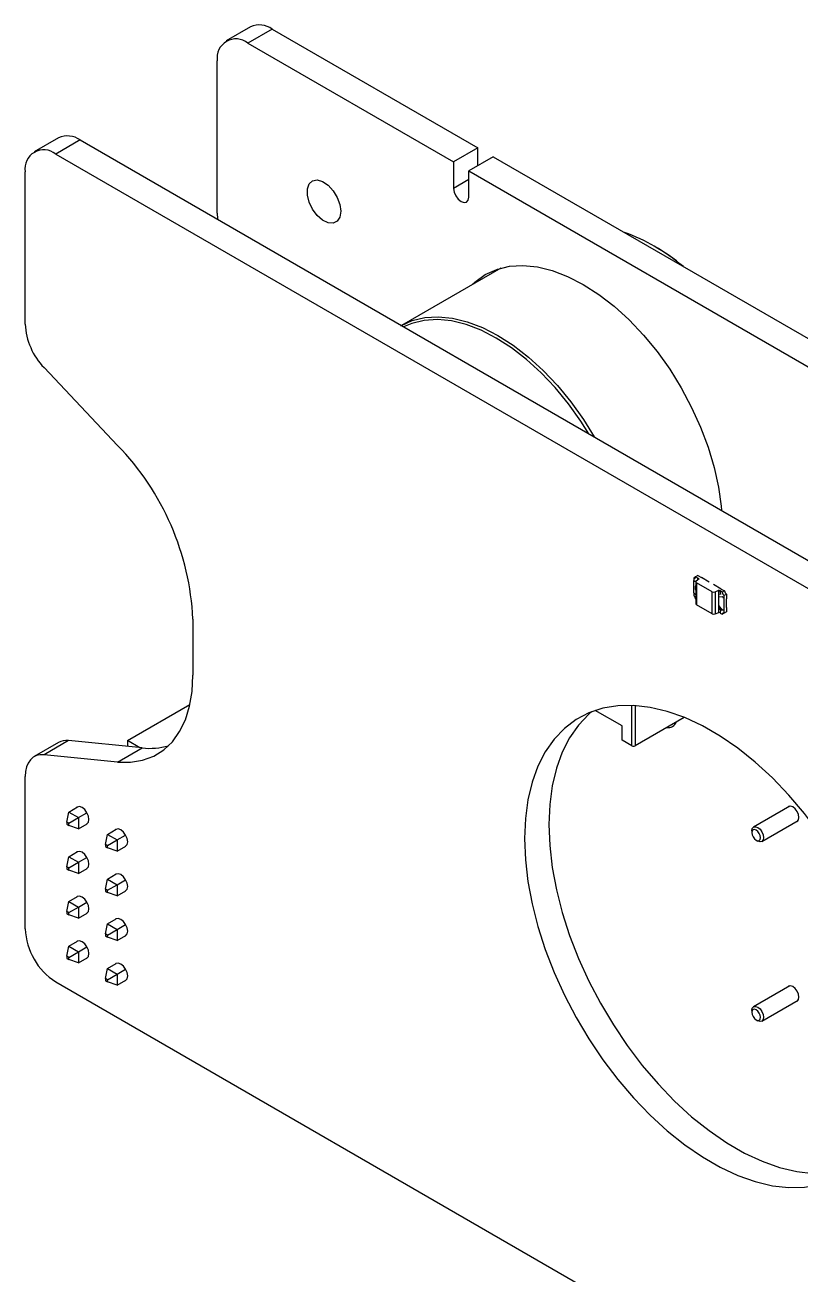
# Model space of a CAD drawing. Header units: millimetres. Extents: x 19 to 556, y 68 to 276.
# Drawn here: x 209.8 to 245.8, y 119.4 to 177.3 of the extents above; entities that cross this region are included whole.
import ezdxf

# ---------------------------------------------------------------- set-up
doc = ezdxf.new("R2010")
doc.units = ezdxf.units.MM
doc.header["$LTSCALE"] = 5
doc.linetypes.add('SLD-Solid', pattern=[0])

msp = doc.modelspace()

# ---------------------------------------------------------------- linework, layer by layer
at = {"color": 7, "linetype": 'SLD-Solid', "lineweight": 25}
for p, q in [((220.274, 177.214), (219.143, 176.561)), ((221.274, 177.115), (220.143, 176.462)), ((221.274, 177.115), (230.82, 171.604)), ((220.143, 176.462), (229.689, 170.951)), ((218.729, 168.571), (218.729, 175.645)), ((211.365, 172.071), (210.233, 171.418)), ((212.365, 171.972), (211.233, 171.319)), ((212.365, 171.972), (273.176, 136.866)), ((230.82, 171.604), (229.689, 170.951)), ((230.82, 170.788), (230.82, 171.604)), ((211.233, 171.319), (272.044, 136.213)), ((229.689, 170.951), (229.689, 169.726)), ((231.527, 171.196), (230.396, 170.543)), ((231.527, 171.196), (271.832, 147.928)), ((209.819, 163.428), (209.819, 170.502)), ((230.396, 169.318), (230.396, 170.543)), ((230.396, 170.543), (270.701, 147.275)), ((231.872, 166.029), (227.265, 163.37)), ((231.658, 165.905), (231.75, 165.993)), ((214.105, 157.812), (210.692, 161.415)), ((241.02, 151.775), (240.913, 151.714)), ((241.02, 151.775), (241.179, 151.684)), ((240.913, 151.714), (240.825, 151.663)), ((240.825, 151.663), (240.825, 151.54)), ((240.826, 150.969), (240.826, 151.54)), ((240.927, 151.271), (240.897, 151.288)), ((240.897, 151.288), (240.897, 151.137)), ((240.898, 151.288), (240.897, 151.288)), ((240.927, 151.271), (240.898, 151.288)), ((240.912, 151.514), (240.928, 151.493)), ((241.019, 151.652), (240.913, 151.714)), ((240.927, 151.486), (240.927, 150.465)), ((241.073, 151.622), (240.945, 151.519)), ((241.685, 151.024), (240.956, 151.445)), ((240.956, 151.445), (240.956, 150.424)), ((241.02, 151.653), (241.019, 151.652)), ((241.073, 151.622), (241.02, 151.653)), ((241.179, 151.683), (241.179, 151.684)), ((241.179, 151.683), (241.179, 151.684)), ((241.538, 151.477), (241.179, 151.683)), ((241.538, 151.477), (241.538, 151.477)), ((241.74, 151.36), (241.74, 151.36)), ((242.098, 151.153), (241.74, 151.36)), ((242.098, 151.153), (242.098, 151.153)), ((242.098, 151.153), (242.257, 151.061)), ((240.825, 150.969), (240.825, 150.846)), ((240.826, 150.969), (240.825, 150.969)), ((240.897, 151.137), (240.927, 151.12)), ((240.927, 150.898), (240.912, 150.895)), ((240.927, 150.897), (240.912, 150.895)), ((240.912, 150.895), (240.912, 150.895)), ((240.913, 150.693), (240.927, 150.685)), ((241.685, 150.003), (241.685, 151.024)), ((241.814, 151.018), (241.992, 151.092)), ((241.814, 151.018), (241.814, 149.997)), ((242.045, 151.061), (241.992, 151.092)), ((241.992, 150.892), (241.992, 151.092)), ((242.082, 150.908), (241.992, 150.892)), ((242.081, 150.908), (241.992, 150.892)), ((241.992, 150.769), (241.992, 150.892)), ((241.992, 150.892), (241.992, 150.892)), ((242.152, 150.797), (241.992, 150.769)), ((241.992, 150.39), (241.992, 150.769)), ((242.151, 150.999), (242.045, 151.061)), ((242.045, 151.061), (242.045, 151.061)), ((242.257, 151.061), (242.151, 150.999)), ((242.346, 150.908), (242.239, 150.846)), ((242.239, 150.724), (242.239, 150.846)), ((242.24, 150.724), (242.239, 150.724)), ((242.24, 150.153), (242.24, 150.724)), ((242.346, 150.908), (242.346, 150.704)), ((242.346, 150.704), (242.346, 150.704)), ((242.346, 150.296), (242.346, 150.704)), ((241.685, 150.003), (240.956, 150.424)), ((241.814, 149.997), (241.992, 150.071)), ((241.992, 150.39), (241.991, 150.39)), ((241.991, 150.268), (241.991, 150.39)), ((242.152, 150.179), (241.991, 150.39)), ((241.991, 150.268), (242.082, 150.15)), ((242.153, 150.179), (241.992, 150.39)), ((241.992, 150.071), (241.992, 150.267)), ((242.045, 150.041), (241.992, 150.071)), ((242.045, 150.04), (242.151, 149.979)), ((242.239, 150.03), (242.151, 149.979)), ((242.153, 150.179), (242.152, 150.179)), ((242.24, 150.153), (242.239, 150.152)), ((242.239, 150.03), (242.239, 150.152)), ((242.346, 150.091), (242.239, 150.03)), ((242.346, 150.296), (242.346, 150.296)), ((242.346, 150.296), (242.346, 150.091)), ((242.346, 150.296), (242.346, 150.296)), ((217.597, 149.761), (217.597, 147.151)), ((214.557, 144.127), (217.461, 145.804)), ((237.502, 144.803), (236.257, 145.522)), ((237.502, 144.15), (237.502, 144.803)), ((240.381, 145.2), (238.103, 143.884)), ((211.365, 144.034), (210.233, 143.38)), ((211.823, 144.123), (210.692, 143.47)), ((215.236, 143.785), (211.823, 144.123)), ((214.105, 143.132), (215.236, 143.785)), ((214.557, 144.127), (214.557, 143.852)), ((215.132, 143.795), (214.557, 144.127)), ((237.962, 143.884), (237.502, 144.15)), ((214.105, 143.132), (210.692, 143.47)), ((209.819, 135.391), (209.819, 142.465)), ((211.747, 140.347), (211.837, 140.814)), ((211.837, 140.814), (212.247, 141.051)), ((211.837, 140.814), (212.286, 140.555)), ((212.286, 140.555), (212.681, 140.783)), ((245.284, 141.085), (243.603, 140.115)), ((211.837, 140.296), (211.747, 140.347)), ((211.747, 140.347), (211.747, 140.244)), ((211.747, 140.244), (211.837, 140.192)), ((211.837, 140.296), (212.286, 140.555)), ((211.837, 140.192), (211.837, 140.296)), ((212.286, 140.036), (211.837, 140.192)), ((212.286, 140.555), (212.286, 140.036)), ((212.286, 140.036), (212.696, 140.273)), ((243.988, 139.448), (245.669, 140.418)), ((213.543, 139.311), (213.633, 139.777)), ((213.633, 139.777), (214.043, 140.014)), ((213.633, 139.777), (214.082, 139.518)), ((214.082, 139.518), (214.478, 139.747)), ((243.523, 139.938), (243.523, 139.857)), ((213.633, 139.259), (213.543, 139.311)), ((213.543, 139.311), (213.543, 139.207)), ((213.543, 139.207), (213.633, 139.155)), ((213.633, 139.259), (214.082, 139.518)), ((213.633, 139.155), (213.633, 139.259)), ((214.082, 139), (213.633, 139.155)), ((214.082, 139.518), (214.082, 139)), ((214.082, 139), (214.492, 139.236)), ((243.725, 139.508), (243.795, 139.467)), ((211.747, 138.273), (211.837, 138.74)), ((211.837, 138.74), (212.247, 138.977)), ((211.837, 138.74), (212.286, 138.481)), ((211.837, 138.222), (212.286, 138.481)), ((212.286, 138.481), (212.681, 138.709)), ((212.286, 138.481), (212.286, 137.962)), ((211.837, 138.222), (211.747, 138.273)), ((211.747, 138.273), (211.747, 138.17)), ((211.747, 138.17), (211.837, 138.118)), ((211.837, 138.118), (211.837, 138.222)), ((212.286, 137.962), (211.837, 138.118)), ((212.286, 137.962), (212.696, 138.199)), ((213.633, 137.703), (214.043, 137.94)), ((213.543, 137.237), (213.633, 137.703)), ((213.633, 137.703), (214.082, 137.444)), ((213.633, 137.185), (214.082, 137.444)), ((214.082, 137.444), (214.478, 137.673)), ((214.082, 137.444), (214.082, 136.926)), ((211.837, 136.666), (212.247, 136.903)), ((213.633, 137.185), (213.543, 137.237)), ((213.543, 137.237), (213.543, 137.133)), ((213.543, 137.133), (213.633, 137.081)), ((213.633, 137.081), (213.633, 137.185)), ((214.082, 136.926), (213.633, 137.081)), ((214.082, 136.926), (214.492, 137.162)), ((211.747, 136.199), (211.837, 136.666)), ((211.837, 136.148), (211.747, 136.199)), ((211.747, 136.199), (211.747, 136.096)), ((211.747, 136.096), (211.837, 136.044)), ((211.837, 136.666), (212.286, 136.407)), ((211.837, 136.148), (212.286, 136.407)), ((211.837, 136.044), (211.837, 136.148)), ((212.286, 136.407), (212.681, 136.635)), ((212.286, 136.407), (212.286, 135.888)), ((212.286, 135.888), (212.696, 136.125)), ((212.286, 135.888), (211.837, 136.044)), ((213.543, 135.163), (213.633, 135.629)), ((213.633, 135.629), (214.043, 135.866)), ((213.633, 135.629), (214.082, 135.37)), ((214.082, 135.37), (214.478, 135.599)), ((213.633, 135.111), (213.543, 135.163)), ((213.543, 135.163), (213.543, 135.059)), ((213.543, 135.059), (213.633, 135.007)), ((213.633, 135.111), (214.082, 135.37)), ((213.633, 135.007), (213.633, 135.111)), ((214.082, 134.852), (213.633, 135.007)), ((214.082, 135.37), (214.082, 134.852)), ((214.082, 134.852), (214.492, 135.088)), ((211.747, 134.125), (211.837, 134.592)), ((211.837, 134.592), (212.247, 134.829)), ((211.837, 134.592), (212.286, 134.333)), ((212.286, 134.333), (212.681, 134.561)), ((211.837, 134.074), (211.747, 134.125)), ((211.747, 134.125), (211.747, 134.022)), ((211.747, 134.022), (211.837, 133.97)), ((211.837, 134.074), (212.286, 134.333)), ((211.837, 133.97), (211.837, 134.074)), ((212.286, 133.814), (211.837, 133.97)), ((212.286, 134.333), (212.286, 133.814)), ((212.286, 133.814), (212.696, 134.051)), ((213.633, 133.555), (214.043, 133.792)), ((213.543, 133.089), (213.633, 133.555)), ((213.633, 133.555), (214.082, 133.296)), ((213.633, 133.037), (214.082, 133.296)), ((214.082, 133.296), (214.478, 133.524)), ((214.082, 133.296), (214.082, 132.778)), ((211.233, 132.941), (272.044, 97.836)), ((213.633, 133.037), (213.543, 133.089)), ((213.543, 133.089), (213.543, 132.985)), ((213.543, 132.985), (213.633, 132.933)), ((213.633, 132.933), (213.633, 133.037)), ((214.082, 132.778), (213.633, 132.933)), ((214.082, 132.778), (214.492, 133.014)), ((245.284, 132.756), (243.603, 131.786)), ((243.988, 131.119), (245.669, 132.089)), ((243.523, 131.61), (243.523, 131.528)), ((243.725, 131.179), (243.795, 131.138))]:
    msp.add_line(p, q, dxfattribs=at)
at = {"color": 8, "linetype": 'SLD-Solid', "lineweight": 25}
for p, q in [((230.396, 170.135), (229.689, 169.726)), ((237.962, 143.884), (237.962, 145.756)), ((238.103, 145.75), (238.103, 143.884))]:
    msp.add_line(p, q, dxfattribs=at)
at = {"color": 7, "linetype": 'SLD-Solid', "lineweight": 25, "flags": 128}
for points in [[(224.456, 168.664), (224.414, 168.397), (224.292, 168.207), (224.104, 168.116), (223.869, 168.132), (223.614, 168.255), (223.366, 168.471), (223.151, 168.757), (222.994, 169.081), (222.911, 169.408), (222.911, 169.704), (222.994, 169.936), (223.151, 170.078), (223.366, 170.116), (223.614, 170.046), (223.869, 169.874), (224.104, 169.62), (224.292, 169.311), (224.414, 168.98), (224.456, 168.664)], [(229.689, 169.726), (229.716, 169.555), (229.792, 169.378), (229.907, 169.223), (230.042, 169.114), (230.178, 169.067), (230.292, 169.089), (230.369, 169.177), (230.396, 169.318)], [(218.729, 168.571), (218.744, 168.323), (218.748, 168.286)], [(230.527, 165.252), (230.668, 165.383), (231.149, 165.727), (231.687, 165.972), (232.276, 166.114), (232.907, 166.153), (233.574, 166.087), (234.267, 165.917), (234.979, 165.646), (235.699, 165.277), (236.42, 164.814), (237.131, 164.264), (237.824, 163.633), (238.491, 162.929), (239.123, 162.162), (239.711, 161.34), (240.249, 160.474), (240.73, 159.575), (241.147, 158.654), (241.497, 157.723), (241.773, 156.794), (241.972, 155.878), (242.093, 154.987), (242.109, 154.801)], [(227.24, 163.355), (227.771, 163.596), (228.353, 163.737), (228.978, 163.775), (229.637, 163.71), (230.323, 163.542), (231.027, 163.274), (231.739, 162.909), (232.452, 162.452), (233.155, 161.907), (233.841, 161.283), (234.5, 160.587), (235.125, 159.828), (235.707, 159.015), (236.213, 158.204)], [(235.967, 158.346), (235.592, 158.936), (235.017, 159.74), (234.399, 160.491), (233.747, 161.179), (233.069, 161.796), (232.373, 162.334), (231.669, 162.787), (230.964, 163.148), (230.268, 163.413), (229.59, 163.579), (228.938, 163.643), (228.32, 163.606), (227.745, 163.466), (227.37, 163.309)], [(240.945, 151.519), (240.937, 151.51), (240.93, 151.501), (240.927, 151.491), (240.927, 151.481), (240.93, 151.471), (240.936, 151.461), (240.945, 151.453), (240.956, 151.445)], [(214.105, 143.132), (214.704, 143.122), (215.265, 143.212), (215.78, 143.403), (216.242, 143.691), (216.644, 144.072), (216.981, 144.541), (217.247, 145.092), (217.441, 145.716), (217.558, 146.406), (217.597, 147.151)], [(250.301, 129.577), (250.262, 130.55), (250.144, 131.56), (249.95, 132.597), (249.68, 133.652), (249.338, 134.716), (248.926, 135.778), (248.448, 136.83), (247.908, 137.861), (247.311, 138.862), (246.663, 139.824), (245.97, 140.739), (245.237, 141.598), (244.472, 142.394), (243.681, 143.119), (242.872, 143.766), (242.051, 144.33), (241.227, 144.806), (240.406, 145.189), (239.597, 145.477), (238.806, 145.665), (238.04, 145.753), (237.308, 145.74), (236.614, 145.626), (235.966, 145.411), (235.37, 145.099), (234.83, 144.691), (234.352, 144.192), (233.94, 143.605), (233.597, 142.937), (233.328, 142.193), (233.133, 141.38), (233.016, 140.506), (232.977, 139.578), (233.016, 138.604), (233.133, 137.594), (233.328, 136.557), (233.597, 135.502), (233.94, 134.438), (234.352, 133.376), (234.83, 132.324), (235.37, 131.293), (235.966, 130.292), (236.614, 129.33), (237.308, 128.415), (238.04, 127.556), (238.806, 126.76), (239.597, 126.035), (240.406, 125.388), (241.227, 124.824), (242.051, 124.348), (242.872, 123.965), (243.681, 123.677), (244.472, 123.489), (245.237, 123.401), (245.97, 123.414), (246.663, 123.529), (247.311, 123.743), (247.908, 124.055), (248.448, 124.463), (248.926, 124.963), (249.338, 125.549), (249.68, 126.217), (249.95, 126.961), (250.144, 127.774), (250.262, 128.648), (250.301, 129.577)], [(236.106, 145.467), (235.961, 145.344), (235.483, 144.845), (235.071, 144.258), (234.729, 143.59), (234.459, 142.846), (234.265, 142.033), (234.147, 141.159), (234.108, 140.231), (234.147, 139.257), (234.265, 138.247), (234.459, 137.21), (234.729, 136.155), (235.071, 135.091), (235.483, 134.029), (235.961, 132.978), (236.501, 131.947), (237.098, 130.945), (237.746, 129.983), (238.439, 129.068), (239.172, 128.209), (239.937, 127.413), (240.728, 126.688), (241.537, 126.041), (242.358, 125.477), (243.182, 125.001), (244.003, 124.618), (244.812, 124.331), (245.603, 124.142), (246.368, 124.054), (247.101, 124.067), (247.795, 124.182), (248.303, 124.34)], [(210.692, 143.47), (210.506, 143.469), (210.336, 143.429), (210.185, 143.35), (210.057, 143.235), (209.955, 143.085), (209.88, 142.904), (209.834, 142.696), (209.819, 142.465)], [(212.775, 140.47), (212.75, 140.624), (212.681, 140.783), (212.578, 140.923), (212.456, 141.021), (212.335, 141.063), (212.231, 141.043), (212.217, 141.034)], [(245.705, 140.557), (245.683, 140.694), (245.622, 140.836), (245.53, 140.959), (245.422, 141.047), (245.314, 141.084), (245.222, 141.067), (245.175, 141.022)], [(212.666, 140.256), (212.681, 140.264), (212.75, 140.343), (212.775, 140.47)], [(245.56, 140.355), (245.622, 140.374), (245.683, 140.444), (245.705, 140.557)], [(214.571, 139.433), (214.547, 139.588), (214.478, 139.747), (214.374, 139.886), (214.253, 139.984), (214.131, 140.026), (214.028, 140.006), (214.013, 139.997)], [(243.523, 139.938), (243.544, 140.047), (243.603, 140.115), (243.691, 140.132), (243.795, 140.096), (243.9, 140.012), (243.988, 139.892), (244.047, 139.756), (244.068, 139.624), (244.047, 139.516), (243.988, 139.448), (243.9, 139.431), (243.795, 139.467), (243.795, 139.467)], [(243.725, 139.508), (243.802, 139.481), (243.867, 139.494), (243.911, 139.544), (243.926, 139.624), (243.911, 139.722), (243.867, 139.823), (243.802, 139.911), (243.725, 139.973), (243.648, 140), (243.582, 139.987), (243.539, 139.937), (243.523, 139.857), (243.539, 139.759), (243.582, 139.658), (243.648, 139.57), (243.725, 139.508)], [(212.775, 138.396), (212.75, 138.55), (212.681, 138.709), (212.578, 138.849), (212.456, 138.947), (212.335, 138.989), (212.231, 138.969), (212.217, 138.96)], [(214.462, 139.219), (214.478, 139.227), (214.547, 139.306), (214.571, 139.433)], [(212.666, 138.182), (212.681, 138.19), (212.75, 138.269), (212.775, 138.396)], [(214.571, 137.359), (214.547, 137.513), (214.478, 137.673), (214.374, 137.812), (214.253, 137.91), (214.131, 137.952), (214.028, 137.932), (214.013, 137.923)], [(214.462, 137.145), (214.478, 137.153), (214.547, 137.232), (214.571, 137.359)], [(212.775, 136.322), (212.75, 136.476), (212.681, 136.635), (212.578, 136.775), (212.456, 136.873), (212.335, 136.915), (212.231, 136.895), (212.217, 136.886)], [(212.666, 136.108), (212.681, 136.116), (212.75, 136.195), (212.775, 136.322)], [(214.571, 135.285), (214.547, 135.439), (214.478, 135.599), (214.374, 135.738), (214.253, 135.836), (214.131, 135.878), (214.028, 135.858), (214.013, 135.849)], [(214.462, 135.071), (214.478, 135.079), (214.547, 135.158), (214.571, 135.285)], [(212.775, 134.248), (212.75, 134.402), (212.681, 134.561), (212.578, 134.701), (212.456, 134.799), (212.335, 134.841), (212.231, 134.821), (212.217, 134.812)], [(212.666, 134.034), (212.681, 134.042), (212.75, 134.121), (212.775, 134.248)], [(214.571, 133.211), (214.547, 133.365), (214.478, 133.524), (214.374, 133.664), (214.253, 133.762), (214.131, 133.804), (214.028, 133.784), (214.013, 133.775)], [(214.462, 132.997), (214.478, 133.005), (214.547, 133.084), (214.571, 133.211)], [(245.705, 132.228), (245.683, 132.366), (245.622, 132.507), (245.53, 132.631), (245.422, 132.718), (245.314, 132.756), (245.222, 132.738), (245.175, 132.694)], [(245.56, 132.027), (245.622, 132.045), (245.683, 132.116), (245.705, 132.228)], [(243.523, 131.61), (243.544, 131.718), (243.603, 131.786), (243.691, 131.803), (243.795, 131.767)], [(243.725, 131.644), (243.648, 131.671), (243.582, 131.659), (243.539, 131.608), (243.523, 131.528), (243.539, 131.43), (243.582, 131.329), (243.648, 131.241), (243.725, 131.179), (243.802, 131.152), (243.867, 131.165), (243.911, 131.215), (243.926, 131.295), (243.911, 131.393), (243.867, 131.494), (243.802, 131.582), (243.725, 131.644)], [(243.795, 131.767), (243.9, 131.683), (243.988, 131.564), (244.047, 131.428), (244.068, 131.295), (244.047, 131.187), (243.988, 131.119), (243.9, 131.102), (243.795, 131.138), (243.795, 131.138)]]:
    msp.add_lwpolyline(points, dxfattribs=at)
at = {"color": 7, "linetype": 'SLD-Solid', "lineweight": 25}
for centre, radius, start, end in [((220.688, 176.297), 1.006, 54.38242, 114.30712), ((219.591, 175.785), 0.873, 50.79671, 189.21404), ((211.779, 171.154), 1.006, 54.38242, 114.30712), ((210.681, 170.642), 0.873, 50.79671, 189.21404), ((234.804, 159.725), 8.438, 49.49546, 70.50992), ((234.261, 158.821), 9.492, 50.11461, 60.12823), ((212.933, 163.583), 3.118, 182.84935, 224.04755), ((205.189, 149.162), 12.422, 2.76391, 44.13299), ((240.859, 151.705), 0.0546, 230.79671, 9.21404), ((240.918, 151.691), 0.178, 238.22105, 267.78767), ((240.844, 151.647), 0.175, 330.60244, 1.90395), ((240.852, 151.645), 0.168, 330.0537, 2.59671), ((240.646, 150.671), 0.347, 40.25064, 59.09164), ((240.721, 150.684), 0.192, 2.60548, 57.39452), ((240.647, 150.671), 0.347, 40.25064, 59.09164), ((241.756, 151.163), 0.156, 242.90378, 291.62545), ((242.419, 151.07), 0.375, 181.44747, 205.70836), ((242.343, 151.008), 0.192, 182.60548, 237.39452), ((242.417, 151.022), 0.347, 220.25064, 239.09164), ((242.449, 151.07), 0.192, 182.60548, 237.39452), ((240.976, 150.469), 0.0489, 184.74212, 246.57802), ((241.756, 150.143), 0.156, 242.90378, 291.62545), ((242.2, 150.049), 0.155, 139.47354, 183.49443), ((242.205, 149.987), 0.0546, 50.79671, 189.21404), ((242.145, 150.001), 0.178, 58.22105, 87.78767), ((242.146, 150.002), 0.178, 58.22105, 87.78767), ((239.623, 145.17), 0.445, 262.55368, 337.44094), ((211.73, 143.378), 0.75, 82.851, 119.13267), ((215.598, 146.957), 3.192, 263.4917, 285.76114), ((238.033, 144.021), 0.154, 242.60967, 297.39033), ((212.889, 135.53), 3.074, 182.60548, 237.39452)]:
    msp.add_arc(centre, radius, start, end, dxfattribs=at)

doc.saveas('drawing.dxf')
